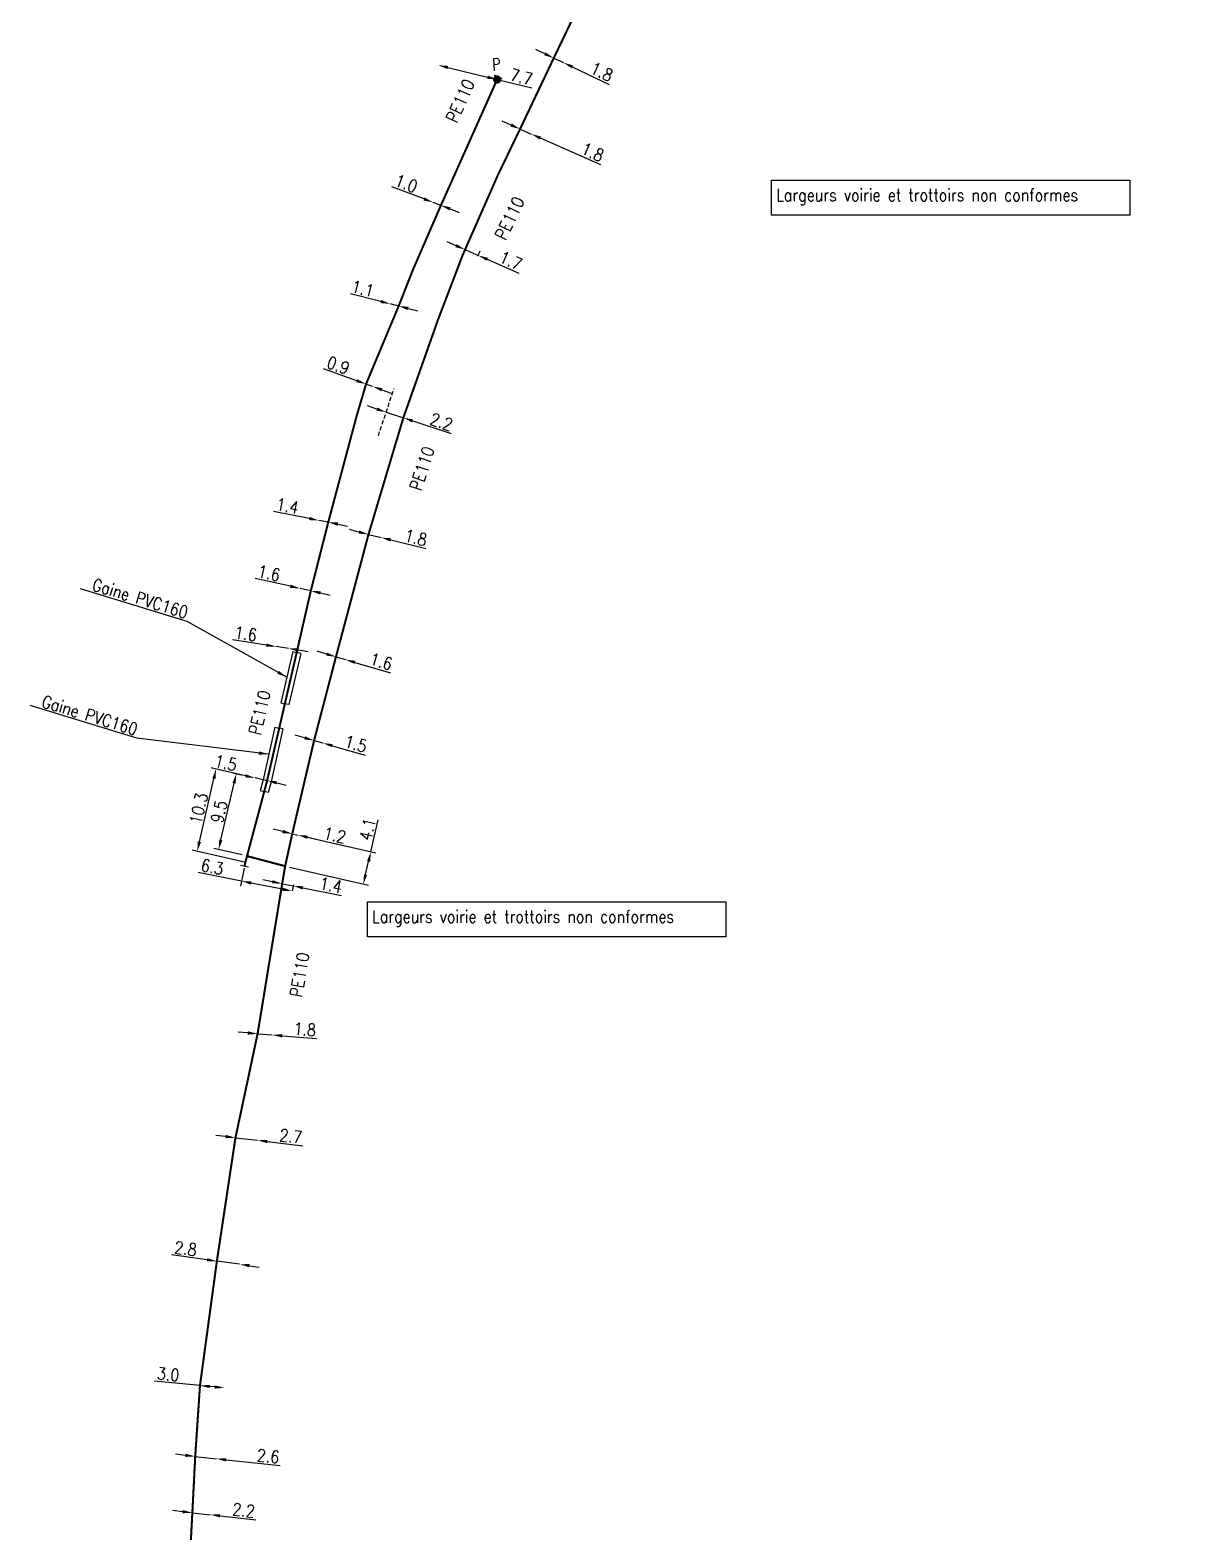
# Model space of a CAD drawing. Header units: millimetres. Extents: x 113011 to 114001, y 124000 to 125001.
# Drawn here: x 113569.7 to 113710.5, y 124359.1 to 124542.4 of the extents above; entities that cross this region are included whole.
import ezdxf
from ezdxf.enums import TextEntityAlignment as Align

# ---------------------------------------------------------------- set-up
doc = ezdxf.new("R2010")
doc.units = ezdxf.units.MM
doc.header["$PDMODE"] = 34
doc.linetypes.add('DASHED', pattern=[0.75, 0.5, -0.25])
doc.linetypes.add('L_25_PE', pattern=[2000, 1000, 1000])
doc.layers.get('0').update_dxf_attribs({"linetype": 'CONTINUOUS'})
doc.layers.get('Defpoints').update_dxf_attribs({"linetype": 'CONTINUOUS'})
for name, color, linetype in [('L_150', 1, 'CONTINUOUS'), ('L_300', 7, 'CONTINUOUS'), ('L_340', 7, 'CONTINUOUS'), ('L_400', 7, 'CONTINUOUS'), ('L_900', 7, 'CONTINUOUS')]:
    doc.layers.add(name, color=color, linetype=linetype)
doc.styles.add('G_ROMANS', font='ROMANS.SHX', dxfattribs={"width": 0.75})
doc.styles.get("Standard").update_dxf_attribs({"font": 'romans.shx', "width": 0.85})
doc.dimstyles.get("Standard").update_dxf_attribs({"dimtxt": 1.5, "dimasz": 1.2, "dimexe": 0.625, "dimexo": 0.625, "dimgap": 0.25, "dimtad": 1, "dimdec": 1, "dimzin": 0, "dimdsep": 46, "dimtxsty": 'Standard', "dimcen": -0.5, "dimadec": 0, "dimazin": 0, "dimtfac": 1, "dimtdec": 1, "dimtmove": 0, "dimatfit": 3, "dimfxl": 0, "dimtolj": 1, "dimtzin": 0, "dimarcsym": 0})

# ---------------------------------------------------------------- blocks, each defined once
blk = doc.blocks.new('*D254')
at = {"layer": 'Defpoints', "color": 0, "linetype": 'Continuous', "transparency": 16777216}
for p in [(113589.55, 124361.49), (113591.74, 124361.25), (113591.74, 124361.25)]:
    blk.add_point(p, dxfattribs=at)
at = {"layer": 'L_150', "color": 0, "linetype": 'Continuous', "lineweight": -2, "transparency": 16777216}
for p, q in [((113588.36, 124361.62), (113587.17, 124361.75)), ((113589.55, 124361.49), (113591.74, 124361.25)), ((113592.93, 124361.11), (113597.28, 124360.63))]:
    blk.add_line(p, q, dxfattribs=at)
at = {"layer": 'L_150', "color": 0, "linetype": 'Continuous', "transparency": 16777216}
for points in [[(113588.38, 124361.82), (113588.34, 124361.42), (113589.55, 124361.49)], [(113592.95, 124361.31), (113592.91, 124360.92), (113591.74, 124361.25)]]:
    blk.add_solid(points, dxfattribs=at)
at = {"layer": 'L_150', "color": 0, "linetype": 'Continuous', "transparency": 16777216, "insert": (113595.81, 124361.8), "char_height": 1.5, "attachment_point": 5, "rotation": 353.6999}
blk.add_mtext('\\A1;2.2', dxfattribs=at)
blk = doc.blocks.new('*D262')
at = {"layer": 'Defpoints', "color": 0, "linetype": 'Continuous', "transparency": 16777216}
for p in [(113589.9, 124368.37), (113592.48, 124368.08), (113592.48, 124368.08)]:
    blk.add_point(p, dxfattribs=at)
at = {"layer": 'L_150', "color": 0, "linetype": 'Continuous', "lineweight": -2, "transparency": 16777216}
for p, q in [((113588.71, 124368.49), (113587.51, 124368.62)), ((113589.9, 124368.37), (113592.48, 124368.08)), ((113589.83, 124367.74), (113589.83, 124367.74)), ((113592.42, 124367.46), (113592.42, 124367.46)), ((113593.68, 124367.95), (113600.27, 124367.24))]:
    blk.add_line(p, q, dxfattribs=at)
at = {"layer": 'L_150', "color": 0, "linetype": 'Continuous', "transparency": 16777216}
for points in [[(113588.73, 124368.69), (113588.68, 124368.3), (113589.9, 124368.37)], [(113593.7, 124368.15), (113593.65, 124367.75), (113592.48, 124368.08)]]:
    blk.add_solid(points, dxfattribs=at)
at = {"layer": 'L_150', "color": 0, "linetype": 'Continuous', "transparency": 16777216, "insert": (113598.8, 124368.4), "char_height": 1.5, "attachment_point": 5, "rotation": 353.7836}
blk.add_mtext('\\A1;2.6', dxfattribs=at)
blk = doc.blocks.new('*D263')
at = {"layer": 'Defpoints', "color": 0, "linetype": 'Continuous', "transparency": 16777216}
for p in [(113590.48, 124377.01), (113593.46, 124376.73), (113593.46, 124376.73)]:
    blk.add_point(p, dxfattribs=at)
at = {"layer": 'L_150', "color": 0, "linetype": 'Continuous', "lineweight": -2, "transparency": 16777216}
for p, q in [((113590.48, 124377.01), (113584.93, 124377.55)), ((113590.42, 124376.39), (113590.42, 124376.39)), ((113592.27, 124376.84), (113591.67, 124376.9)), ((113593.4, 124376.1), (113593.4, 124376.1))]:
    blk.add_line(p, q, dxfattribs=at)
at = {"layer": 'L_150', "color": 0, "linetype": 'Continuous', "transparency": 16777216}
for points in [[(113591.69, 124377.1), (113591.65, 124376.7), (113590.48, 124377.01)], [(113592.29, 124377.04), (113592.25, 124376.64), (113593.46, 124376.73)]]:
    blk.add_solid(points, dxfattribs=at)
at = {"layer": 'L_150', "color": 0, "linetype": 'Continuous', "transparency": 16777216, "insert": (113586.61, 124378.39), "char_height": 1.5, "attachment_point": 5, "rotation": 354.4897}
blk.add_mtext('\\A1;3.0', dxfattribs=at)
blk = doc.blocks.new('*D264')
at = {"layer": 'Defpoints', "color": 0, "linetype": 'Continuous', "transparency": 16777216}
for p in [(113592.54, 124392.19), (113595.31, 124391.81), (113595.31, 124391.81)]:
    blk.add_point(p, dxfattribs=at)
at = {"layer": 'L_150', "color": 0, "linetype": 'Continuous', "lineweight": -2, "transparency": 16777216}
for p, q in [((113591.35, 124392.35), (113587.02, 124392.95)), ((113595.31, 124391.81), (113592.54, 124392.19)), ((113592.62, 124392.81), (113592.62, 124392.81)), ((113596.5, 124391.64), (113597.69, 124391.48))]:
    blk.add_line(p, q, dxfattribs=at)
at = {"layer": 'L_150', "color": 0, "linetype": 'Continuous', "transparency": 16777216}
for points in [[(113591.38, 124392.55), (113591.32, 124392.16), (113592.54, 124392.19)], [(113596.53, 124391.84), (113596.47, 124391.45), (113595.31, 124391.81)]]:
    blk.add_solid(points, dxfattribs=at)
at = {"layer": 'L_150', "color": 0, "linetype": 'Continuous', "transparency": 16777216, "insert": (113588.73, 124393.73), "char_height": 1.5, "attachment_point": 5, "rotation": 352.1517}
blk.add_mtext('\\A1;2.8', dxfattribs=at)
blk = doc.blocks.new('*D265')
at = {"layer": 'Defpoints', "color": 0, "linetype": 'Continuous', "transparency": 16777216}
for p in [(113594.81, 124407.26), (113597.49, 124406.94), (113597.49, 124406.94)]:
    blk.add_point(p, dxfattribs=at)
at = {"layer": 'L_150', "color": 0, "linetype": 'Continuous', "lineweight": -2, "transparency": 16777216}
for p, q in [((113593.61, 124407.4), (113592.42, 124407.54)), ((113594.81, 124407.26), (113597.49, 124406.94)), ((113594.88, 124407.88), (113594.88, 124407.88)), ((113597.56, 124407.56), (113597.56, 124407.56)), ((113598.68, 124406.8), (113603.02, 124406.28))]:
    blk.add_line(p, q, dxfattribs=at)
at = {"layer": 'L_150', "color": 0, "linetype": 'Continuous', "transparency": 16777216}
for points in [[(113593.64, 124407.6), (113593.59, 124407.2), (113594.81, 124407.26)], [(113598.7, 124407), (113598.66, 124406.6), (113597.49, 124406.94)]]:
    blk.add_solid(points, dxfattribs=at)
at = {"layer": 'L_150', "color": 0, "linetype": 'Continuous', "transparency": 16777216, "insert": (113601.56, 124407.46), "char_height": 1.5, "attachment_point": 5, "rotation": 353.2384}
blk.add_mtext('\\A1;2.7', dxfattribs=at)
blk = doc.blocks.new('*D266')
at = {"layer": 'Defpoints', "color": 0, "linetype": 'Continuous', "transparency": 16777216}
for p in [(113597.51, 124419.94), (113599.3, 124419.8), (113599.3, 124419.8)]:
    blk.add_point(p, dxfattribs=at)
at = {"layer": 'L_150', "color": 0, "linetype": 'Continuous', "lineweight": -2, "transparency": 16777216}
for p, q in [((113596.31, 124420.04), (113595.12, 124420.14)), ((113597.51, 124419.94), (113599.3, 124419.8)), ((113600.5, 124419.7), (113604.68, 124419.37))]:
    blk.add_line(p, q, dxfattribs=at)
at = {"layer": 'L_150', "color": 0, "linetype": 'Continuous', "transparency": 16777216}
for points in [[(113596.33, 124420.24), (113596.3, 124419.84), (113597.51, 124419.94)], [(113600.52, 124419.9), (113600.48, 124419.5), (113599.3, 124419.8)]]:
    blk.add_solid(points, dxfattribs=at)
at = {"layer": 'L_150', "color": 0, "linetype": 'Continuous', "transparency": 16777216, "insert": (113603.27, 124420.48), "char_height": 1.5, "attachment_point": 5, "rotation": 355.3859}
blk.add_mtext('\\A1;1.8', dxfattribs=at)
blk = doc.blocks.new('*D267')
at = {"layer": 'Defpoints', "color": 0, "linetype": 'Continuous', "transparency": 16777216}
for p in [(113601.74, 124444.36), (113602.42, 124444.2), (113602.42, 124444.2)]:
    blk.add_point(p, dxfattribs=at)
at = {"layer": 'L_150', "color": 0, "linetype": 'Continuous', "lineweight": -2, "transparency": 16777216}
for p, q in [((113600.57, 124444.63), (113599.4, 124444.9)), ((113601.74, 124444.36), (113602.42, 124444.2)), ((113602.56, 124444.81), (113602.56, 124444.81)), ((113603.59, 124443.93), (113608.16, 124442.88))]:
    blk.add_line(p, q, dxfattribs=at)
at = {"layer": 'L_150', "color": 0, "linetype": 'Continuous', "transparency": 16777216}
for points in [[(113600.61, 124444.82), (113600.52, 124444.43), (113601.74, 124444.36)], [(113603.63, 124444.13), (113603.54, 124443.74), (113602.42, 124444.2)]]:
    blk.add_solid(points, dxfattribs=at)
at = {"layer": 'L_150', "color": 0, "linetype": 'Continuous', "transparency": 16777216, "insert": (113606.93, 124444.19), "char_height": 1.5, "attachment_point": 5, "rotation": 347.0106}
blk.add_mtext('\\A1;1.2', dxfattribs=at)
blk = doc.blocks.new('*D268')
at = {"layer": 'Defpoints', "color": 0, "linetype": 'Continuous', "transparency": 16777216}
for p in [(113600.63, 124439), (113601.86, 124437.99), (113602.01, 124438.73)]:
    blk.add_point(p, dxfattribs=at)
at = {"layer": 'L_150', "color": 0, "linetype": 'Continuous', "lineweight": -2, "transparency": 16777216}
for p, q in [((113599.31, 124438.49), (113598.13, 124438.73)), ((113600.51, 124438.39), (113600.36, 124437.65)), ((113600.49, 124438.26), (113601.86, 124437.99)), ((113601.89, 124438.12), (113601.74, 124437.37)), ((113603.04, 124437.75), (113607.75, 124436.81))]:
    blk.add_line(p, q, dxfattribs=at)
at = {"layer": 'L_150', "color": 0, "linetype": 'Continuous', "transparency": 16777216}
for points in [[(113599.35, 124438.69), (113599.27, 124438.3), (113600.49, 124438.26)], [(113603.08, 124437.95), (113603, 124437.56), (113601.86, 124437.99)]]:
    blk.add_solid(points, dxfattribs=at)
at = {"layer": 'L_150', "color": 0, "linetype": 'Continuous', "transparency": 16777216, "insert": (113606.45, 124438.09), "char_height": 1.5, "attachment_point": 5, "rotation": 348.7352}
blk.add_mtext('\\A1;1.4', dxfattribs=at)
blk = doc.blocks.new('*D269')
at = {"layer": 'Defpoints', "color": 0, "linetype": 'Continuous', "transparency": 16777216}
for p in [(113595.99, 124440.76), (113601.73, 124437.35), (113601.73, 124437.35)]:
    blk.add_point(p, dxfattribs=at)
at = {"layer": 'L_340', "color": 0, "linetype": 'Continuous', "lineweight": -2, "transparency": 16777216}
for p, q in [((113595.87, 124440.15), (113595.43, 124437.97)), ((113595.55, 124438.58), (113590.26, 124439.63)), ((113600.56, 124437.58), (113596.73, 124438.34))]:
    blk.add_line(p, q, dxfattribs=at)
at = {"layer": 'L_340', "color": 0, "linetype": 'Continuous', "transparency": 16777216}
for points in [[(113596.77, 124438.54), (113596.69, 124438.15), (113595.55, 124438.58)], [(113600.59, 124437.78), (113600.52, 124437.39), (113601.73, 124437.35)]]:
    blk.add_solid(points, dxfattribs=at)
at = {"layer": 'L_340', "color": 0, "linetype": 'Continuous', "transparency": 16777216, "insert": (113591.98, 124440.31), "char_height": 1.5, "attachment_point": 5, "rotation": 348.7352}
blk.add_mtext('\\A1;6.3', dxfattribs=at)
blk = doc.blocks.new('*D270')
at = {"layer": 'Defpoints', "color": 0, "linetype": 'Continuous', "transparency": 16777216}
for p in [(113602.42, 124444.2), (113611.32, 124442.15), (113600.79, 124440.42)]:
    blk.add_point(p, dxfattribs=at)
at = {"layer": 'L_150', "color": 0, "linetype": 'Continuous', "lineweight": -2, "transparency": 16777216}
for p, q in [((113611.32, 124442.15), (113612.22, 124446.05)), ((113603.03, 124444.06), (113611.93, 124442.01)), ((113601.4, 124440.28), (113611.02, 124438.06)), ((113610.68, 124439.37), (113611.05, 124440.98))]:
    blk.add_line(p, q, dxfattribs=at)
at = {"layer": 'L_150', "color": 0, "linetype": 'Continuous', "transparency": 16777216}
for points in [[(113610.86, 124441.02), (113611.25, 124440.93), (113611.32, 124442.15)], [(113610.49, 124439.42), (113610.88, 124439.33), (113610.41, 124438.2)]]:
    blk.add_solid(points, dxfattribs=at)
at = {"layer": 'L_150', "color": 0, "linetype": 'Continuous', "transparency": 16777216, "insert": (113610.93, 124444.91), "char_height": 1.5, "attachment_point": 5, "rotation": 77.0106}
blk.add_mtext('\\A1;4.1', dxfattribs=at)
blk = doc.blocks.new('*D271')
at = {"layer": 'Defpoints', "color": 0, "linetype": 'Continuous', "transparency": 16777216}
for p in [(113592.44, 124452.25), (113593.96, 124451.9), (113596.69, 124440.72)]:
    blk.add_point(p, dxfattribs=at)
at = {"layer": 'L_340', "color": 0, "linetype": 'Continuous', "lineweight": -2, "transparency": 16777216}
for p, q in [((113590.42, 124443.38), (113592.17, 124451.08)), ((113593.36, 124452.04), (113591.83, 124452.39)), ((113596.08, 124440.85), (113589.54, 124442.34))]:
    blk.add_line(p, q, dxfattribs=at)
at = {"layer": 'L_340', "color": 0, "linetype": 'Continuous', "transparency": 16777216}
for points in [[(113591.98, 124451.12), (113592.37, 124451.03), (113592.44, 124452.25)], [(113590.22, 124443.42), (113590.61, 124443.33), (113590.15, 124442.21)]]:
    blk.add_solid(points, dxfattribs=at)
at = {"layer": 'L_340', "color": 0, "linetype": 'Continuous', "transparency": 16777216, "insert": (113590.32, 124447.45), "char_height": 1.5, "attachment_point": 5, "rotation": 77.1675}
blk.add_mtext('\\A1;10.3', dxfattribs=at)
blk = doc.blocks.new('*D272')
at = {"layer": 'Defpoints', "color": 0, "linetype": 'Continuous', "transparency": 16777216}
for p in [(113597.2, 124451.16), (113597.2, 124451.16), (113598.67, 124450.83)]:
    blk.add_point(p, dxfattribs=at)
at = {"layer": 'L_150', "color": 0, "linetype": 'Continuous', "lineweight": -2, "transparency": 16777216}
for p, q in [((113596.03, 124451.43), (113591.95, 124452.36)), ((113598.67, 124450.83), (113597.2, 124451.16)), ((113599.84, 124450.56), (113601.01, 124450.3))]:
    blk.add_line(p, q, dxfattribs=at)
at = {"layer": 'L_150', "color": 0, "linetype": 'Continuous', "transparency": 16777216}
for points in [[(113596.08, 124451.62), (113595.99, 124451.23), (113597.2, 124451.16)], [(113599.88, 124450.76), (113599.79, 124450.37), (113598.67, 124450.83)]]:
    blk.add_solid(points, dxfattribs=at)
at = {"layer": 'L_150', "color": 0, "linetype": 'Continuous', "transparency": 16777216, "insert": (113593.63, 124453), "char_height": 1.5, "attachment_point": 5, "rotation": 347.1675}
blk.add_mtext('\\A1;1.5', dxfattribs=at)
blk = doc.blocks.new('*D273')
at = {"layer": 'Defpoints', "color": 0, "linetype": 'Continuous', "transparency": 16777216}
for p in [(113599.76, 124467.2), (113599.76, 124467.2), (113601.29, 124466.96)]:
    blk.add_point(p, dxfattribs=at)
at = {"layer": 'L_150', "color": 0, "linetype": 'Continuous', "lineweight": -2, "transparency": 16777216}
for p, q in [((113598.58, 124467.38), (113594.43, 124468.01)), ((113601.29, 124466.96), (113599.76, 124467.2)), ((113602.48, 124466.78), (113603.67, 124466.6))]:
    blk.add_line(p, q, dxfattribs=at)
at = {"layer": 'L_150', "color": 0, "linetype": 'Continuous', "transparency": 16777216}
for points in [[(113598.61, 124467.58), (113598.55, 124467.18), (113599.76, 124467.2)], [(113602.51, 124466.98), (113602.45, 124466.59), (113601.29, 124466.96)]]:
    blk.add_solid(points, dxfattribs=at)
at = {"layer": 'L_150', "color": 0, "linetype": 'Continuous', "transparency": 16777216, "insert": (113596.06, 124468.77), "char_height": 1.5, "attachment_point": 5, "rotation": 351.372}
blk.add_mtext('\\A1;1.6', dxfattribs=at)
blk = doc.blocks.new('L_340_07')
at = {"color": 0, "linetype": 'Continuous', "const_width": 0.25, "flags": 128}
blk.add_lwpolyline([(0, 0), (0.35, 0)], dxfattribs=at)
at = {"color": 0, "linetype": 'Continuous', "flags": 128}
blk.add_lwpolyline([(0.35, -0.5), (0.35, 0.5)], dxfattribs=at)
at = {"color": 0, "linetype": 'Continuous', "width": 0.75, "flags": 3}
for tag, p in [('DEF_LEG', (0.72, -3.47)), ('DEF_COUP', (0.72, -5.97)), ('DEF_TYPE', (0.72, -8.47))]:
    blk.add_attdef(tag, text='', height=1.2, dxfattribs=at).set_placement(p, align=Align.MIDDLE)
blk = doc.blocks.new('*D274')
at = {"layer": 'Defpoints', "color": 0, "linetype": 'Continuous', "transparency": 16777216}
for p in [(113602.69, 124474.29), (113602.69, 124474.29), (113604, 124474)]:
    blk.add_point(p, dxfattribs=at)
at = {"layer": 'L_150', "color": 0, "linetype": 'Continuous', "lineweight": -2, "transparency": 16777216}
for p, q in [((113601.51, 124474.55), (113597.23, 124475.5)), ((113602.82, 124474.9), (113602.82, 124474.9)), ((113604.14, 124474.61), (113604.14, 124474.61)), ((113604, 124474), (113602.69, 124474.29)), ((113605.18, 124473.74), (113606.35, 124473.48))]:
    blk.add_line(p, q, dxfattribs=at)
at = {"layer": 'L_150', "color": 0, "linetype": 'Continuous', "transparency": 16777216}
for points in [[(113601.56, 124474.75), (113601.47, 124474.36), (113602.69, 124474.29)], [(113605.22, 124473.94), (113605.13, 124473.55), (113604, 124474)]]:
    blk.add_solid(points, dxfattribs=at)
at = {"layer": 'L_150', "color": 0, "linetype": 'Continuous', "transparency": 16777216, "insert": (113598.9, 124476.16), "char_height": 1.5, "attachment_point": 5, "rotation": 347.4988}
blk.add_mtext('\\A1;1.6', dxfattribs=at)
blk = doc.blocks.new('*D275')
at = {"layer": 'Defpoints', "color": 0, "linetype": 'Continuous', "transparency": 16777216}
for p in [(113605, 124482.59), (113605, 124482.59), (113606.13, 124482.37)]:
    blk.add_point(p, dxfattribs=at)
at = {"layer": 'L_150', "color": 0, "linetype": 'Continuous', "lineweight": -2, "transparency": 16777216}
for p, q in [((113603.82, 124482.83), (113599.45, 124483.69)), ((113606.13, 124482.37), (113605, 124482.59)), ((113607.3, 124482.14), (113608.48, 124481.91))]:
    blk.add_line(p, q, dxfattribs=at)
at = {"layer": 'L_150', "color": 0, "linetype": 'Continuous', "transparency": 16777216}
for points in [[(113603.86, 124483.02), (113603.78, 124482.63), (113605, 124482.59)], [(113607.34, 124482.34), (113607.26, 124481.94), (113606.13, 124482.37)]]:
    blk.add_solid(points, dxfattribs=at)
at = {"layer": 'L_150', "color": 0, "linetype": 'Continuous', "transparency": 16777216, "insert": (113601.14, 124484.37), "char_height": 1.5, "attachment_point": 5, "rotation": 348.8442}
blk.add_mtext('\\A1;1.4', dxfattribs=at)
blk = doc.blocks.new('*D276')
at = {"layer": 'Defpoints', "color": 0, "linetype": 'Continuous', "transparency": 16777216}
for p in [(113613.7, 124509.02), (113613.7, 124509.02), (113614.72, 124508.76)]:
    blk.add_point(p, dxfattribs=at)
at = {"layer": 'L_150', "color": 0, "linetype": 'Continuous', "lineweight": -2, "transparency": 16777216}
for p, q in [((113612.54, 124509.31), (113608.83, 124510.24)), ((113613.85, 124509.62), (113613.85, 124509.62)), ((113614.87, 124509.37), (113614.87, 124509.37)), ((113614.72, 124508.76), (113613.7, 124509.02)), ((113615.88, 124508.47), (113617.04, 124508.17))]:
    blk.add_line(p, q, dxfattribs=at)
at = {"layer": 'L_150', "color": 0, "linetype": 'Continuous', "transparency": 16777216}
for points in [[(113612.58, 124509.5), (113612.49, 124509.12), (113613.7, 124509.02)], [(113615.93, 124508.66), (113615.83, 124508.27), (113614.72, 124508.76)]]:
    blk.add_solid(points, dxfattribs=at)
at = {"layer": 'L_150', "color": 0, "linetype": 'Continuous', "transparency": 16777216, "insert": (113610.34, 124510.89), "char_height": 1.5, "attachment_point": 5, "rotation": 345.8654}
blk.add_mtext('\\A1;1.1', dxfattribs=at)
blk = doc.blocks.new('*D277')
at = {"layer": 'Defpoints', "color": 0, "linetype": 'Continuous', "transparency": 16777216}
for p in [(113618.93, 124521.4), (113618.93, 124521.4), (113619.87, 124521.04)]:
    blk.add_point(p, dxfattribs=at)
at = {"layer": 'L_150', "color": 0, "linetype": 'Continuous', "lineweight": -2, "transparency": 16777216}
for p, q in [((113617.81, 124521.82), (113613.89, 124523.31)), ((113619.87, 124521.04), (113618.93, 124521.4)), ((113620.99, 124520.62), (113622.11, 124520.19))]:
    blk.add_line(p, q, dxfattribs=at)
at = {"layer": 'L_150', "color": 0, "linetype": 'Continuous', "transparency": 16777216}
for points in [[(113617.88, 124522.01), (113617.74, 124521.64), (113618.93, 124521.4)], [(113621.06, 124520.81), (113620.92, 124520.43), (113619.87, 124521.04)]]:
    blk.add_solid(points, dxfattribs=at)
at = {"layer": 'L_150', "color": 0, "linetype": 'Continuous', "transparency": 16777216, "insert": (113615.64, 124523.71), "char_height": 1.5, "attachment_point": 5, "rotation": 339.2474}
blk.add_mtext('\\A1;1.0', dxfattribs=at)
blk = doc.blocks.new('*D278')
at = {"layer": 'Defpoints', "color": 0, "linetype": 'Continuous', "transparency": 16777216}
for p in [(113604.4, 124455.73), (113605.46, 124455.43), (113605.46, 124455.43)]:
    blk.add_point(p, dxfattribs=at)
at = {"layer": 'L_150', "color": 0, "linetype": 'Continuous', "lineweight": -2, "transparency": 16777216}
for p, q in [((113603.25, 124456.06), (113602.09, 124456.39)), ((113604.23, 124455.13), (113604.23, 124455.13)), ((113604.4, 124455.73), (113605.46, 124455.43)), ((113605.29, 124454.83), (113605.29, 124454.83)), ((113606.61, 124455.1), (113610.64, 124453.96))]:
    blk.add_line(p, q, dxfattribs=at)
at = {"layer": 'L_150', "color": 0, "linetype": 'Continuous', "transparency": 16777216}
for points in [[(113603.3, 124456.25), (113603.19, 124455.87), (113604.4, 124455.73)], [(113606.67, 124455.29), (113606.56, 124454.91), (113605.46, 124455.43)]]:
    blk.add_solid(points, dxfattribs=at)
at = {"layer": 'L_150', "color": 0, "linetype": 'Continuous', "transparency": 16777216, "insert": (113609.48, 124455.33), "char_height": 1.5, "attachment_point": 5, "rotation": 344.1101}
blk.add_mtext('\\A1;1.5', dxfattribs=at)
blk = doc.blocks.new('*D279')
at = {"layer": 'Defpoints', "color": 0, "linetype": 'Continuous', "transparency": 16777216}
for p in [(113607.07, 124465.95), (113608.23, 124465.61), (113608.23, 124465.61)]:
    blk.add_point(p, dxfattribs=at)
at = {"layer": 'L_150', "color": 0, "linetype": 'Continuous', "lineweight": -2, "transparency": 16777216}
for p, q in [((113605.92, 124466.28), (113604.77, 124466.62)), ((113607.07, 124465.95), (113608.23, 124465.61)), ((113607.25, 124466.55), (113607.25, 124466.55)), ((113608.4, 124466.21), (113608.4, 124466.21)), ((113609.38, 124465.27), (113613.74, 124464))]:
    blk.add_line(p, q, dxfattribs=at)
at = {"layer": 'L_150', "color": 0, "linetype": 'Continuous', "transparency": 16777216}
for points in [[(113605.98, 124466.47), (113605.87, 124466.09), (113607.07, 124465.95)], [(113609.43, 124465.47), (113609.32, 124465.08), (113608.23, 124465.61)]]:
    blk.add_solid(points, dxfattribs=at)
at = {"layer": 'L_150', "color": 0, "linetype": 'Continuous', "transparency": 16777216, "insert": (113612.58, 124465.38), "char_height": 1.5, "attachment_point": 5, "rotation": 343.741}
blk.add_mtext('\\A1;1.6', dxfattribs=at)
blk = doc.blocks.new('*D280')
at = {"layer": 'Defpoints', "color": 0, "linetype": 'Continuous', "transparency": 16777216}
for p in [(113611.04, 124480.89), (113612.59, 124480.5), (113612.59, 124480.5)]:
    blk.add_point(p, dxfattribs=at)
at = {"layer": 'L_150', "color": 0, "linetype": 'Continuous', "lineweight": -2, "transparency": 16777216}
for p, q in [((113609.87, 124481.18), (113608.71, 124481.47)), ((113611.04, 124480.89), (113612.59, 124480.5)), ((113611.19, 124481.49), (113611.19, 124481.49)), ((113612.74, 124481.11), (113612.74, 124481.11)), ((113613.76, 124480.21), (113618.02, 124479.16))]:
    blk.add_line(p, q, dxfattribs=at)
at = {"layer": 'L_150', "color": 0, "linetype": 'Continuous', "transparency": 16777216}
for points in [[(113609.92, 124481.37), (113609.83, 124480.98), (113611.04, 124480.89)], [(113613.8, 124480.41), (113613.71, 124480.02), (113612.59, 124480.5)]]:
    blk.add_solid(points, dxfattribs=at)
at = {"layer": 'L_150', "color": 0, "linetype": 'Continuous', "transparency": 16777216, "insert": (113616.81, 124480.49), "char_height": 1.5, "attachment_point": 5, "rotation": 346.0639}
blk.add_mtext('\\A1;1.8', dxfattribs=at)
blk = doc.blocks.new('*D281')
at = {"layer": 'Defpoints', "color": 0, "linetype": 'Continuous', "transparency": 16777216}
for p in [(113613.2, 124495.81), (113613.2, 124495.81), (113615.29, 124495.12)]:
    blk.add_point(p, dxfattribs=at)
at = {"layer": 'L_150', "color": 0, "linetype": 'Continuous', "lineweight": -2, "transparency": 16777216}
for p, q in [((113612.06, 124496.18), (113610.92, 124496.56)), ((113613.2, 124495.81), (113615.29, 124495.12)), ((113616.43, 124494.74), (113621.13, 124493.19))]:
    blk.add_line(p, q, dxfattribs=at)
at = {"layer": 'L_150', "color": 0, "linetype": 'Continuous', "transparency": 16777216}
for points in [[(113612.12, 124496.37), (113612, 124495.99), (113613.2, 124495.81)], [(113616.49, 124494.93), (113616.37, 124494.55), (113615.29, 124495.12)]]:
    blk.add_solid(points, dxfattribs=at)
at = {"layer": 'L_150', "color": 0, "linetype": 'Continuous', "transparency": 16777216, "insert": (113619.94, 124494.63), "char_height": 1.5, "attachment_point": 5, "rotation": 341.7267}
blk.add_mtext('\\A1;2.2', dxfattribs=at)
blk = doc.blocks.new('*D282')
at = {"layer": 'Defpoints', "color": 0, "linetype": 'Continuous', "transparency": 16777216}
for p in [(113622.53, 124514.98), (113624.42, 124514.94), (113624.12, 124514.26)]:
    blk.add_point(p, dxfattribs=at)
at = {"layer": 'L_150', "color": 0, "linetype": 'Continuous', "lineweight": -2, "transparency": 16777216}
for p, q in [((113621.72, 124516.12), (113620.62, 124516.61)), ((113622.78, 124515.55), (113623.07, 124516.21)), ((113622.82, 124515.64), (113624.42, 124514.94)), ((113624.37, 124514.83), (113624.67, 124515.51)), ((113625.52, 124514.46), (113629.36, 124512.78))]:
    blk.add_line(p, q, dxfattribs=at)
at = {"layer": 'L_150', "color": 0, "linetype": 'Continuous', "transparency": 16777216}
for points in [[(113621.8, 124516.31), (113621.64, 124515.94), (113622.82, 124515.64)], [(113625.6, 124514.64), (113625.44, 124514.28), (113624.42, 124514.94)]]:
    blk.add_solid(points, dxfattribs=at)
at = {"layer": 'L_150', "color": 0, "linetype": 'Continuous', "transparency": 16777216, "insert": (113628.39, 124514.29), "char_height": 1.5, "attachment_point": 5, "rotation": 336.3206}
blk.add_mtext('\\A1;1.7', dxfattribs=at)
blk = doc.blocks.new('*D283')
at = {"layer": 'Defpoints', "color": 0, "linetype": 'Continuous', "transparency": 16777216}
for p in [(113629.53, 124530.36), (113630.9, 124529.75), (113630.9, 124529.75)]:
    blk.add_point(p, dxfattribs=at)
at = {"layer": 'L_150', "color": 0, "linetype": 'Continuous', "lineweight": -2, "transparency": 16777216}
for p, q in [((113628.43, 124530.84), (113627.33, 124531.33)), ((113629.53, 124530.36), (113630.9, 124529.75)), ((113629.78, 124530.93), (113629.78, 124530.93)), ((113631.15, 124530.32), (113631.15, 124530.32)), ((113632, 124529.27), (113639.35, 124526.02))]:
    blk.add_line(p, q, dxfattribs=at)
at = {"layer": 'L_150', "color": 0, "linetype": 'Continuous', "transparency": 16777216}
for points in [[(113628.51, 124531.03), (113628.35, 124530.66), (113629.53, 124530.36)], [(113632.08, 124529.45), (113631.91, 124529.08), (113630.9, 124529.75)]]:
    blk.add_solid(points, dxfattribs=at)
at = {"layer": 'L_150', "color": 0, "linetype": 'Continuous', "transparency": 16777216, "insert": (113638.38, 124527.54), "char_height": 1.5, "attachment_point": 5, "rotation": 336.1777}
blk.add_mtext('\\A1;1.8', dxfattribs=at)
blk = doc.blocks.new('*D287')
at = {"layer": 'Defpoints', "color": 0, "linetype": 'Continuous', "transparency": 16777216}
for p in [(113593.96, 124451.91), (113594.91, 124451.68), (113596.22, 124441.63)]:
    blk.add_point(p, dxfattribs=at)
at = {"layer": 'L_150', "color": 0, "linetype": 'Continuous', "lineweight": -2, "transparency": 16777216}
for p, q in [((113594.57, 124451.76), (113595.52, 124451.54)), ((113593.03, 124443.6), (113594.64, 124450.52)), ((113595.61, 124441.77), (113592.15, 124442.57))]:
    blk.add_line(p, q, dxfattribs=at)
at = {"layer": 'L_150', "color": 0, "linetype": 'Continuous', "transparency": 16777216}
for points in [[(113594.44, 124450.56), (113594.83, 124450.47), (113594.91, 124451.68)], [(113592.83, 124443.65), (113593.22, 124443.56), (113592.76, 124442.43)]]:
    blk.add_solid(points, dxfattribs=at)
at = {"layer": 'L_150', "color": 0, "linetype": 'Continuous', "transparency": 16777216, "insert": (113592.81, 124447.05), "char_height": 1.5, "attachment_point": 5, "rotation": 76.901}
blk.add_mtext('\\A1;9.5', dxfattribs=at)
blk = doc.blocks.new('*D288')
at = {"layer": 'Defpoints', "color": 0, "linetype": 'Continuous', "transparency": 16777216}
for p in [(113633.64, 124539.02), (113634.81, 124538.46), (113634.81, 124538.46)]:
    blk.add_point(p, dxfattribs=at)
at = {"layer": 'L_150', "color": 0, "linetype": 'Continuous', "lineweight": -2, "transparency": 16777216}
for p, q in [((113632.55, 124539.54), (113631.47, 124540.06)), ((113633.64, 124539.02), (113634.81, 124538.46)), ((113635.08, 124539.03), (113635.08, 124539.03)), ((113635.89, 124537.95), (113640.41, 124535.79))]:
    blk.add_line(p, q, dxfattribs=at)
at = {"layer": 'L_150', "color": 0, "linetype": 'Continuous', "transparency": 16777216}
for points in [[(113632.64, 124539.72), (113632.47, 124539.36), (113633.64, 124539.02)], [(113635.98, 124538.13), (113635.81, 124537.77), (113634.81, 124538.46)]]:
    blk.add_solid(points, dxfattribs=at)
at = {"layer": 'L_150', "color": 0, "linetype": 'Continuous', "transparency": 16777216, "insert": (113639.5, 124537.34), "char_height": 1.5, "attachment_point": 5, "rotation": 334.4789}
blk.add_mtext('\\A1;1.8', dxfattribs=at)
blk = doc.blocks.new('*D316')
at = {"layer": 'Defpoints', "color": 0, "linetype": 'Continuous', "transparency": 16777216}
for p in [(113619.54, 124538.15), (113619.54, 124538.15), (113626.73, 124536.4)]:
    blk.add_point(p, dxfattribs=at)
at = {"layer": 'L_300', "color": 0, "linetype": 'Continuous', "lineweight": -2, "transparency": 16777216}
for p, q in [((113619.69, 124538.76), (113619.69, 124538.76)), ((113620.71, 124537.87), (113625.57, 124536.69)), ((113626.88, 124537.01), (113626.88, 124537.01)), ((113626.73, 124536.4), (113630.98, 124535.37))]:
    blk.add_line(p, q, dxfattribs=at)
at = {"layer": 'L_300', "color": 0, "linetype": 'Continuous', "transparency": 16777216}
for points in [[(113620.76, 124538.06), (113620.66, 124537.67), (113619.54, 124538.15)], [(113625.61, 124536.88), (113625.52, 124536.49), (113626.73, 124536.4)]]:
    blk.add_solid(points, dxfattribs=at)
at = {"layer": 'L_300', "color": 0, "linetype": 'Continuous', "transparency": 16777216, "insert": (113629.68, 124536.72), "char_height": 1.5, "attachment_point": 5, "rotation": 346.3321}
blk.add_mtext('\\A1;7.7', dxfattribs=at)
blk = doc.blocks.new('L_300_12')
at = {"color": 0, "linetype": 'Continuous', "const_width": 0.497, "flags": 128}
blk.add_lwpolyline([(-0.25, 0, 1), (0.25, 0, 1)], format="xyb", close=True, dxfattribs=at)
at = {"color": 0, "linetype": 'Continuous', "style": 'G_ROMANS', "width": 0.75}
blk.add_text('P', height=1.5, dxfattribs=at).set_placement((0, 1.85), align=Align.MIDDLE)
at = {"color": 0, "linetype": 'Continuous', "width": 0.75, "flags": 3}
for tag, p in [('DEF_LEG', (0, -5)), ('DEF_COUP', (0, -7.5)), ('DEF_TYPE', (0, -10))]:
    blk.add_attdef(tag, text='', height=1.2, dxfattribs=at).set_placement(p, align=Align.MIDDLE)
blk = doc.blocks.new('*D317')
at = {"layer": 'Defpoints', "color": 0, "linetype": 'Continuous', "transparency": 16777216}
for p in [(113610.74, 124499.24), (113611.53, 124498.95), (113611.53, 124498.95)]:
    blk.add_point(p, dxfattribs=at)
at = {"layer": 'L_150', "color": 0, "linetype": 'Continuous', "lineweight": -2, "transparency": 16777216}
for p, q in [((113609.61, 124499.64), (113605.55, 124501.11)), ((113611.53, 124498.95), (113610.74, 124499.24)), ((113612.66, 124498.54), (113613.79, 124498.14))]:
    blk.add_line(p, q, dxfattribs=at)
at = {"layer": 'L_150', "color": 0, "linetype": 'Continuous', "transparency": 16777216}
for points in [[(113609.67, 124499.83), (113609.54, 124499.46), (113610.74, 124499.24)], [(113612.73, 124498.73), (113612.6, 124498.35), (113611.53, 124498.95)]]:
    blk.add_solid(points, dxfattribs=at)
at = {"layer": 'L_150', "color": 0, "linetype": 'Continuous', "transparency": 16777216, "insert": (113607.35, 124501.52), "char_height": 1.5, "attachment_point": 5, "rotation": 340.1707}
blk.add_mtext('\\A1;0.9', dxfattribs=at)

msp = doc.modelspace()

# ---------------------------------------------------------------- linework, layer by layer
at = {"layer": 'L_150', "color": 7, "linetype": 'CONTINUOUS'}
for p, q in [((113601.79, 124466.6), (113600.33, 124460.34)), ((113602.77, 124466.37), (113601.3, 124460.11)), ((113601.79, 124466.6), (113602.28, 124466.49)), ((113602.77, 124466.37), (113602.28, 124466.49)), ((113600.33, 124460.34), (113600.81, 124460.22)), ((113601.3, 124460.11), (113600.81, 124460.22)), ((113599.63, 124457.37), (113598.18, 124450.95)), ((113600.6, 124457.15), (113599.15, 124450.71)), ((113599.63, 124457.37), (113600.12, 124457.26)), ((113600.6, 124457.15), (113600.12, 124457.26)), ((113598.18, 124450.95), (113597.83, 124449.64)), ((113599.15, 124450.71), (113598.8, 124449.39)), ((113597.83, 124449.64), (113598.32, 124449.51)), ((113598.8, 124449.39), (113598.32, 124449.51))]:
    msp.add_line(p, q, dxfattribs=at)
at = {"layer": 'L_150', "linetype": 'L_25_PE', "flags": 128}
for points in [[(113587.28, 124311.65, 0.25, 0.25, 0), (113587.18, 124312.15, 0.25, 0.25, 0), (113587.18, 124312.15, 0.25, 0.25, -0.020063), (113586.46, 124322.33, 0.25, 0.25, 0), (113586.46, 124322.33, 0.25, 0.25, 0), (113587.49, 124334.49, 0.25, 0.25, 0), (113588.09, 124342.28, 0.25, 0.25, 0), (113589.01, 124351.49, 0.25, 0.25, 0), (113589.55, 124361.49, 0.25, 0.25, 0), (113589.9, 124368.37, 0.25, 0.25, 0), (113590.48, 124377.01, 0.25, 0.25, 0), (113592.54, 124392.19, 0.25, 0.25, 0), (113594.81, 124407.26, 0.25, 0.25, 0), (113597.51, 124419.94, 0.25, 0.25, 0), (113600.63, 124439, 0.25, 0.25, 0), (113600.87, 124440.4, 0.25, 0.25, 0), (113601.74, 124444.36, 0.25, 0.25, 0), (113604.4, 124455.73, 0.25, 0.25, 0), (113607.07, 124465.95, 0.25, 0.25, 0), (113611.04, 124480.89, 0.25, 0.25, 0), (113615.29, 124495.12, 0.25, 0.25, 0), (113619.51, 124507.06, 0.25, 0.25, 0), (113622.53, 124514.98, 0.25, 0.25, 0), (113626.82, 124524.73, 0.25, 0.25, 0), (113629.53, 124530.36, 0.25, 0.25, 0), (113633.64, 124539.02, 0.25, 0.25, 0), (113637.89, 124547.87, 0.25, 0.25, 0), (113642.19, 124557.45, 0.25, 0.25, 0), (113644.49, 124561.91, 0.25, 0.25, 0), (113656.98, 124586.77, 0.25, 0.25, 0), (113665.77, 124602.53, 0.25, 0.25, 0), (113665.87, 124606.04, 0.25, 0.25, 0), (113671.87, 124619.67, 0.25, 0.25, 0), (113675.51, 124624.35, 0.25, 0.25, 0), (113681.18, 124637.33, 0.25, 0.25, 0), (113684.51, 124647.75, 0.25, 0.25, 0), (113687.33, 124655.88, 0.25, 0.25, 0), (113692.58, 124672.29, 0.25, 0.25, 0), (113693.77, 124675.94, 0.25, 0.25, 0), (113694.96, 124679.55, 0.25, 0.25, 0), (113697.31, 124687.29, 0.25, 0.25, 0), (113699.8, 124695.47, 0.25, 0.25, 0), (113703.52, 124707.08, 0.25, 0.25, 0), (113703.52, 124707.08, 0.25, 0.25, 0), (113703.52, 124707.08, 0.25, 0.25, -0.065833), (113716.26, 124734.33, 0.25, 0.25, 0), (113716.26, 124734.33, 0.25, 0.25, 0), (113716.26, 124734.33, 0.25, 0.25, -0.018522), (113726.7, 124751.36, 0.25, 0.25, 0), (113726.7, 124751.36, 0.25, 0.25, 0), (113735.07, 124762.06, 0.25, 0.25, 0), (113742.03, 124769.86, 0.25, 0.25, 0), (113747.3, 124775.4, 0.25, 0.25, 0), (113755.11, 124784.7, 0.25, 0.25, 0), (113762.24, 124793.16, 0.25, 0.25, 0), (113771.1, 124806.15, 0.25, 0.25, 0), (113772.22, 124807.81, 0.25, 0.25, 0), (113777.91, 124809.89, 0, 0, 0)], [(113595.99, 124440.76, 0.25, 0.25, 0), (113596.22, 124441.63, 0.25, 0.25, 0), (113598.67, 124450.83, 0.25, 0.25, 0), (113602.32, 124466.65, 0.25, 0.25, 0), (113604, 124474, 0.25, 0.25, 0), (113606.13, 124482.37, 0.25, 0.25, 0), (113609.58, 124495.29, 0.25, 0.25, 0), (113610.74, 124499.24, 0.25, 0.25, 0), (113614.72, 124508.76, 0.25, 0.25, 0), (113616.45, 124513.16, 0.25, 0.25, 0), (113619.87, 124521.04, 0.25, 0.25, 0), (113626.73, 124536.4, 0, 0, 0)]]:
    msp.add_lwpolyline(points, format="xyseb", dxfattribs=at)
at = {"layer": 'L_150', "color": 7, "linetype": 'DASHED', "flags": 128}
msp.add_lwpolyline([(113612.24, 124492.91), (113614.16, 124498.7)], dxfattribs=at)
at = {"layer": 'L_150', "linetype": 'L_25_PE', "const_width": 0.25, "flags": 128}
msp.add_lwpolyline([(113596.22, 124441.63), (113600.87, 124440.4)], dxfattribs=at)
at = {"layer": 'L_900', "color": 7, "linetype": 'Continuous'}
for points in [[(113660.22, 124524.1), (113703.93, 124524.1), (113703.93, 124519.84), (113660.22, 124519.84)], [(113610.92, 124436.04), (113654.63, 124436.04), (113654.63, 124431.78), (113610.92, 124431.78)]]:
    msp.add_lwpolyline(points, close=True, dxfattribs=at)

# ---------------------------------------------------------------- block references
at = {"layer": 'L_300', "rotation": 3.2497517495009}
msp.add_blockref('L_300_12', (113626.73, 124536.4), dxfattribs=at)
at = {"layer": 'L_340'}
for p, rotation in [((113626.73, 124536.4), 64.91230098806406), ((113595.99, 124440.76), 256.2383314888368)]:
    msp.add_blockref('L_340_07', p, dxfattribs=dict(at, rotation=rotation))

# ---------------------------------------------------------------- texts
at = {"layer": 'L_150', "linetype": 'Continuous', "width": 0.85}
for rotation, p in [(65.6201, (113622.24, 124533.8)), (64.3218, (113628.26, 124519.48)), (71.9319, (113617.57, 124488.93)), (76.8142, (113597.77, 124459.14)), (80.2682, (113602.64, 124427.15))]:
    msp.add_text('PE110', height=1.5, rotation=rotation, dxfattribs=at).set_placement(p, align=Align.MIDDLE)
at = {"layer": 'L_400', "linetype": 'Continuous', "char_height": 1.5, "attachment_point": 9, "rotation": 342.9879}
for insert in [(113588.75, 124470.58), (113582.59, 124456.32)]:
    msp.add_mtext('\\A1;Gaine PVC160', dxfattribs=dict(at, insert=insert))
at = {"layer": 'L_900', "color": 7, "linetype": 'Continuous', "width": 0.85}
for p in [(113660.78, 124521.56), (113611.48, 124433.5)]:
    msp.add_text('Largeurs voirie et trottoirs non conformes', height=1.5, dxfattribs=at).set_placement(p)

# ---------------------------------------------------------------- dimensions: what is measured, and where the dimension line sits
at = {"layer": 'L_150', "linetype": 'Continuous'}
for base, p1, p2, angle, text, picture, middle in [((113634.81, 124538.46), (113633.64, 124539.02), (113634.81, 124538.46), 154.4789, '1.8', '*D288', (113639.06, 124536.43)), ((113630.9, 124529.75), (113629.53, 124530.36), (113630.9, 124529.75), 156.1777, '1.8', '*D283', (113637.98, 124526.62)), ((113618.93, 124521.4), (113619.87, 124521.04), (113618.93, 124521.4), 339.2474, '1.0', '*D277', (113615.29, 124522.78)), ((113624.42, 124514.94), (113622.53, 124514.98), (113624.12, 124514.26), 156.3206, '1.7', '*D282', (113627.99, 124513.38)), ((113613.7, 124509.02), (113614.72, 124508.76), (113613.7, 124509.02), 345.8654, '1.1', '*D276', (113610.1, 124509.92)), ((113611.53, 124498.95), (113610.74, 124499.24), (113611.53, 124498.95), 160.1707, '0.9', '*D317', (113607.01, 124500.58)), ((113613.2, 124495.81), (113615.29, 124495.12), (113613.2, 124495.81), 341.7267, '2.2', '*D281', (113619.62, 124493.68)), ((113605, 124482.59), (113606.13, 124482.37), (113605, 124482.59), 348.8442, '1.4', '*D275', (113600.95, 124483.39)), ((113612.59, 124480.5), (113611.04, 124480.89), (113612.59, 124480.5), 166.0639, '1.8', '*D280', (113616.57, 124479.52)), ((113602.69, 124474.29), (113604, 124474), (113602.69, 124474.29), 347.4988, '1.6', '*D274', (113598.69, 124475.18)), ((113599.76, 124467.2), (113601.29, 124466.96), (113599.76, 124467.2), 351.372, '1.6', '*D273', (113595.91, 124467.78)), ((113608.23, 124465.61), (113607.07, 124465.95), (113608.23, 124465.61), 163.741, '1.6', '*D279', (113612.3, 124464.42)), ((113605.46, 124455.43), (113604.4, 124455.73), (113605.46, 124455.43), 164.1101, '1.5', '*D278', (113609.2, 124454.36)), ((113597.2, 124451.16), (113598.67, 124450.83), (113597.2, 124451.16), 347.1675, '1.5', '*D272', (113593.4, 124452.03)), ((113594.91, 124451.68), (113596.22, 124441.63), (113593.96, 124451.91), 256.901, '9.5', '*D287', (113593.78, 124446.83)), ((113602.42, 124444.2), (113601.74, 124444.36), (113602.42, 124444.2), 167.0106, '1.2', '*D267', (113606.7, 124443.21)), ((113611.32, 124442.15), (113600.79, 124440.42), (113602.42, 124444.2), 257.0106, '4.1', '*D270', (113611.91, 124444.68)), ((113601.86, 124437.99), (113600.63, 124439), (113602.01, 124438.73), 168.7352, '1.4', '*D268', (113606.26, 124437.11)), ((113599.3, 124419.8), (113597.51, 124419.94), (113599.3, 124419.8), 175.3859, '1.8', '*D266', (113603.19, 124419.49)), ((113597.49, 124406.94), (113594.81, 124407.26), (113597.49, 124406.94), 173.2384, '2.7', '*D265', (113601.45, 124406.47)), ((113595.31, 124391.81), (113592.54, 124392.19), (113595.31, 124391.81), 172.1517, '2.8', '*D264', (113588.59, 124392.73)), ((113593.46, 124376.73), (113590.48, 124377.01), (113593.46, 124376.73), 174.4897, '3.0', '*D263', (113586.51, 124377.4)), ((113592.48, 124368.08), (113589.9, 124368.37), (113592.48, 124368.08), 173.7836, '2.6', '*D262', (113598.69, 124367.41)), ((113591.74, 124361.25), (113589.55, 124361.49), (113591.74, 124361.25), 173.6999, '2.2', '*D254', (113595.7, 124360.81))]:
    dim = msp.add_linear_dim(base=base, p1=p1, p2=p2, angle=angle, text=text, dimstyle='Standard', dxfattribs=at)
    dim.commit()
    dim.dimension.update_dxf_attribs({"geometry": picture, "text_midpoint": middle, "dimtype": 160})
at = {"layer": 'L_300', "linetype": 'Continuous'}
dim = msp.add_linear_dim(base=(113619.54, 124538.15), p1=(113626.73, 124536.4), p2=(113619.54, 124538.15), angle=346.3321, text='7.7', dimstyle='Standard', dxfattribs=at)
dim.commit()
dim.dimension.update_dxf_attribs({"geometry": '*D316', "text_midpoint": (113629.44, 124535.75), "dimtype": 160})
at = {"layer": 'L_340', "linetype": 'Continuous'}
for base, p1, p2, angle, text, picture, middle in [((113592.44, 124452.25), (113596.69, 124440.72), (113593.96, 124451.9), 257.1675, '10.3', '*D271', (113591.29, 124447.23)), ((113601.73, 124437.35), (113595.99, 124440.76), (113601.73, 124437.35), 168.7352, '6.3', '*D269', (113591.78, 124439.33))]:
    dim = msp.add_linear_dim(base=base, p1=p1, p2=p2, angle=angle, text=text, dimstyle='Standard', dxfattribs=at)
    dim.commit()
    dim.dimension.update_dxf_attribs({"geometry": picture, "text_midpoint": middle, "dimtype": 160})

# ---------------------------------------------------------------- leaders
at = {"layer": 'L_400', "linetype": 'Continuous', "annotation_type": 0, "has_hookline": 1, "hookline_direction": 1, "text_width": 13.36, "horizontal_direction": (0.956243, -0.292574, 0)}
for points in [[(113601.06, 124463.47), (113588.91, 124470.27)], [(113598.85, 124454.06), (113582.76, 124456.01)]]:
    msp.add_leader(points, dimstyle='Standard', dxfattribs=at)

doc.saveas('drawing.dxf')
